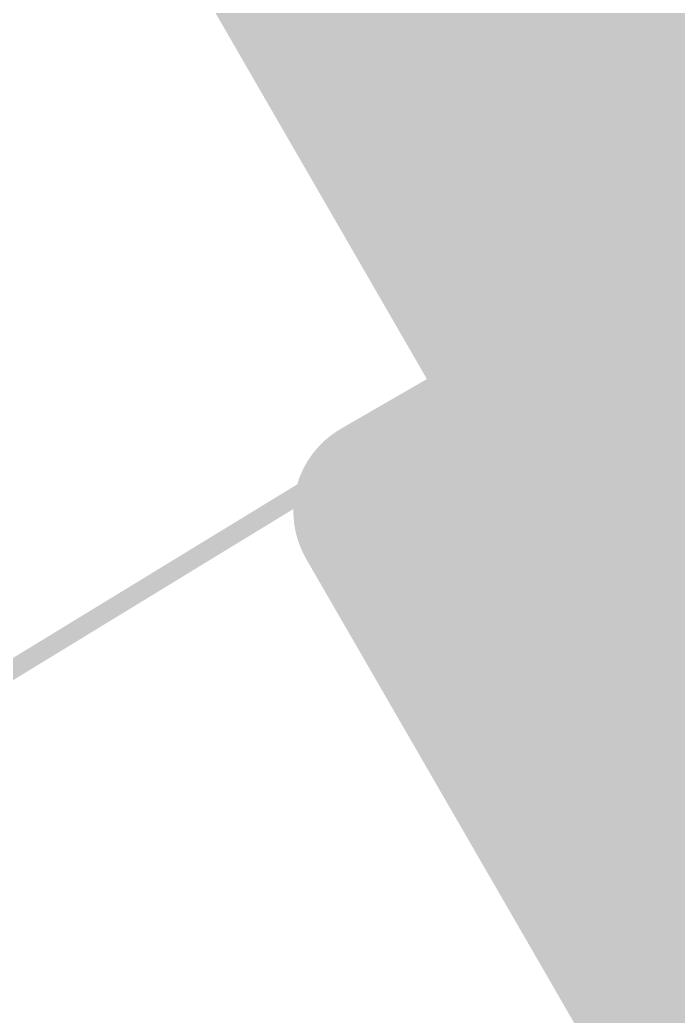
# Model space of a CAD drawing. Header units: inches. Extents: x -18 to 217, y -14 to 159.
# Drawn here: x 24.229 to 24.667, y 36.821 to 37.485 of the extents above; entities that cross this region are included whole.
import ezdxf

# ---------------------------------------------------------------- set-up
doc = ezdxf.new("R2010")
doc.units = ezdxf.units.IN
for name, color, linetype in [('Dimension', 6, 'Continuous'), ('Fabrication', 76, 'Continuous'), ('Top Layer', 1, 'Continuous'), ('Top Overlay', 2, 'Continuous'), ('Top Paste', 8, 'Continuous'), ('Top Solder', 216, 'Continuous')]:
    doc.layers.add(name, color=color, linetype=linetype)

# ---------------------------------------------------------------- blocks, each defined once
blk = doc.blocks.new('C___0402_17')
at = {"layer": 'Top Layer'}
blk.add_hatch(color=1, dxfattribs=at).paths.add_polyline_path([(0.2413, -0.3175), (0.2413, 0.3175), (0.6985, 0.3175), (0.6985, -0.3175)])
at = {"layer": 'Top Paste'}
blk.add_hatch(color=8, dxfattribs=at).paths.add_polyline_path([(0.2413, -0.3175), (0.2413, 0.3175), (0.6985, 0.3175), (0.6985, -0.3175)])
at = {"layer": 'Top Solder'}
blk.add_hatch(color=216, dxfattribs=at).paths.add_polyline_path([(0.1813, -0.3775), (0.1813, 0.3775), (0.7585, 0.3775), (0.7585, -0.3775)])
at = {"layer": 'Top Overlay', "const_width": 0.127}
for points in [[(0.7874, -0.4064), (0.7874, 0.4064)], [(0.7874, -0.4064), (0.2794, -0.4064)]]:
    blk.add_lwpolyline(points, dxfattribs=at)
at = {"layer": 'Top Overlay', "const_width": 0.0635}
blk.add_lwpolyline([(0.75565, -0.4064, 1), (0.81915, -0.4064, 1)], format="xyb", close=True, dxfattribs=at)
blk.add_lwpolyline([(0.75565, -0.4064, 1), (0.81915, -0.4064, 1)], format="xyb", close=True, dxfattribs=at)

msp = doc.modelspace()

# ---------------------------------------------------------------- linework, layer by layer
at = {"layer": 'Dimension', "const_width": 0.254}
for points in [[(58.31, 19.467, 1), (13.31, 19.467, 1)], [(54.56034, 19.46693, 1), (17.06033, 19.46693, 1)]]:
    msp.add_lwpolyline(points, format="xyb", close=True, dxfattribs=at)
at = {"layer": 'Fabrication', "const_width": 0.0127}
msp.add_lwpolyline([(24.02757, 36.9322, -0.191774), (39.20154, 40.27405)], format="xyb", dxfattribs=at)
msp.add_lwpolyline([(24.02757, 36.9322, -0.191774), (39.20154, 40.27405)], format="xyb", dxfattribs=at)
msp.add_lwpolyline([(24.02757, 36.9322, -0.191774), (39.20154, 40.27405)], format="xyb", dxfattribs=at)
msp.add_lwpolyline([(24.02757, 36.9322, -0.191774), (39.20154, 40.27405)], format="xyb", dxfattribs=at)
at = {"layer": 'Top Layer', "const_width": 2.032}
msp.add_lwpolyline([(23.95966, 38.67549, -0.53877), (58.06216, 22.88544)], format="xyb", dxfattribs=at)
at = {"layer": 'Top Layer', "const_width": 0.508}
msp.add_lwpolyline([(24.06899, 38.49979), (24.95477, 36.96559)], dxfattribs=at)

# ---------------------------------------------------------------- block references
at = {"rotation": 210}
msp.add_blockref('C___0402_17', (25.35941, 37.1992), dxfattribs=at)

doc.saveas('drawing.dxf')
